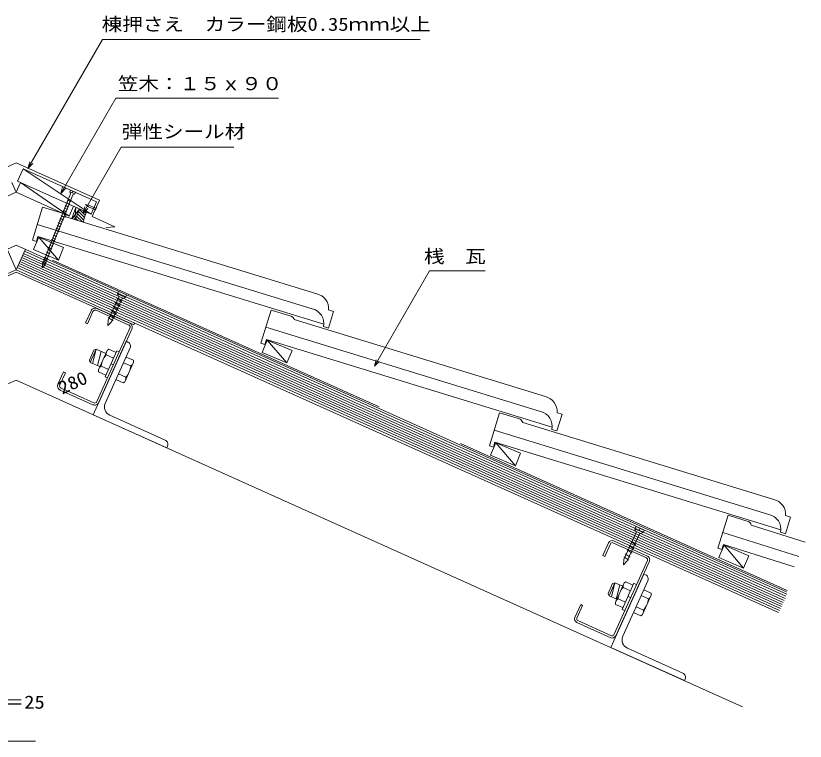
# Model space of a CAD drawing. Units: millimetres, scale not verified. Extents: x -913 to 913, y -401 to 410.
# Drawn here: x 31 to 913, y -401 to 410 of the extents above; entities that cross this region are included whole.
import ezdxf
from ezdxf.enums import TextEntityAlignment as Align

# ---------------------------------------------------------------- set-up
doc = ezdxf.new("R2010")
doc.units = ezdxf.units.MM
doc.header["$LTSCALE"] = 10
doc.linetypes.add('USER2', pattern=[50, 40, -10])
for name, color, linetype, lineweight in [('0-0_LAYER001', 7, 'Continuous', 18), ('0-1_LAYER002', 7, 'Continuous', 18), ('0-2_LAYER003', 7, 'Continuous', 18), ('0-3_LAYER009', 2, 'Continuous', 18)]:
    doc.layers.add(name, color=color, linetype=linetype, lineweight=lineweight)
doc.styles.add('ＭＳ ゴシック', font='')
doc.styles.get('ＭＳ ゴシック').set_extended_font_data('MS Gothic')

msp = doc.modelspace()

# ---------------------------------------------------------------- linework, layer by layer
at = {"layer": '0-0_LAYER001'}
for p, q in [((31.7, 245.57), (-61.08, 203.81)), ((31.7, 245.57), (124.64, 203.75)), ((115.28, 188.22), (39.36, 238.83)), ((31.7, 212.67), (36.63, 223.61)), ((90.76, 186.09), (31.7, 212.67)), ((92.14, 214.95), (91.45, 213.21)), ((91.45, 213.21), (97.25, 210.89)), ((91.45, 213.21), (92.49, 210.78)), ((92.14, 214.95), (97.95, 212.63)), ((95.04, 213.79), (94.35, 212.05)), ((97.95, 212.63), (97.25, 210.89)), ((92.49, 210.78), (60.95, 131.92)), ((94.81, 209.85), (63.27, 131)), ((92.49, 201.96), (88.88, 204.11)), ((97.25, 210.89), (94.81, 209.85)), ((124.64, 203.75), (116.43, 185.51)), ((89.01, 193.25), (85.39, 195.41)), ((90.17, 196.15), (86.55, 198.31)), ((91.33, 199.06), (87.72, 201.21)), ((98.46, 195.79), (93.65, 183.26)), ((112.48, 196.41), (109.02, 198.92)), ((109.02, 198.92), (113.68, 197.94)), ((119.56, 193.38), (112.48, 196.41)), ((120.3, 195.1), (113.68, 197.94)), ((119.73, 192.19), (121.27, 195.79)), ((120.3, 195.1), (121.27, 195.79)), ((85.52, 184.55), (81.91, 186.7)), ((86.69, 187.45), (83.07, 189.61)), ((87.85, 190.35), (84.23, 192.51)), ((116.43, 185.51), (141.72, 174.13)), ((119.56, 193.38), (119.73, 192.19)), ((82.33, 176.57), (78.72, 178.73)), ((83.5, 179.48), (79.88, 181.63)), ((84.36, 181.65), (80.75, 183.8)), ((77.98, 165.7), (74.37, 167.85)), ((79.14, 168.6), (75.53, 170.76)), ((80.01, 170.77), (76.4, 172.93)), ((81.17, 173.67), (77.56, 175.83)), ((141.72, 174.13), (132.01, 173.47)), ((56.9, 162.4), (78.77, 136.96)), ((74.79, 157.72), (71.18, 159.88)), ((75.66, 159.89), (72.05, 162.05)), ((76.82, 162.8), (73.21, 164.95)), ((31.7, 153.58), (-825.62, -232.22)), ((31.7, 153.58), (-343.17, -15.11)), ((31.7, 153.58), (892.53, -233.79)), ((31.7, 153.58), (406.58, -15.11)), ((71.31, 149.02), (67.7, 151.17)), ((72.47, 151.92), (68.86, 154.08)), ((73.63, 154.82), (70.02, 156.98)), ((21.45, 148.96), (31.7, 126.17)), ((41.96, 148.96), (31.7, 126.17)), ((68.12, 141.04), (64.51, 143.2)), ((69.28, 143.94), (65.67, 146.1)), ((70.44, 146.85), (66.83, 149)), ((64.35, 131.61), (60.74, 133.77)), ((65.22, 133.78), (61.61, 135.94)), ((66.09, 135.97), (62.48, 138.13)), ((66.96, 138.14), (63.35, 140.3)), ((60.81, 128.21), (60.95, 131.92)), ((60.81, 128.21), (63.27, 131)), ((145.95, 102.05), (144.72, 99.31)), ((144.72, 99.31), (153.84, 95.21)), ((144.72, 99.31), (146.18, 95.45)), ((145.95, 102.05), (155.07, 97.94)), ((155.07, 97.94), (153.84, 95.21)), ((146.18, 95.45), (134.54, 69.58)), ((149.76, 93.66), (138.19, 67.94)), ((147.65, 85.94), (142.02, 89.64)), ((149.7, 90.5), (144.07, 94.19)), ((153.84, 95.21), (149.76, 93.66)), ((143.54, 76.82), (137.92, 80.52)), ((143.57, 76.69), (137.94, 80.38)), ((145.6, 81.38), (139.97, 85.08)), ((145.62, 81.25), (140, 84.94)), ((139.96, 68.85), (134.33, 72.54)), ((141.49, 72.26), (135.86, 75.96)), ((134.07, 63.65), (134.54, 69.58)), ((134.07, 63.65), (138.19, 67.94)), ((117.77, -35.93), (154.7, 46.15)), ((156.52, 45.33), (154.7, 46.15)), ((312.22, 47.45), (334.09, 22.02)), ((118.41, 36.16), (113.48, 25.22)), ((121.05, 37.16), (114.48, 22.57)), ((121.05, 37.16), (117.06, 21.42)), ((121.05, 37.16), (118.41, 36.16)), ((131.72, 32.36), (121.05, 37.16)), ((123.51, 14.13), (133.36, 36.01)), ((130.99, 6.37), (144.12, 35.55)), ((159.03, 38.71), (131.13, -23.3)), ((133.36, 36.01), (135.1, 37.26)), ((135.1, 37.26), (143.24, 33.6)), ((146.86, 34.32), (144.12, 35.55)), ((126.61, 34.66), (122.61, 18.91)), ((132.26, 30.95), (140.4, 27.28)), ((162.6, 24.89), (154.46, 28.55)), ((113.48, 25.22), (114.48, 22.57)), ((125.15, 17.77), (114.48, 22.57)), ((126.57, 18.31), (134.71, 14.65)), ((140.29, 19.73), (137.56, 20.96)), ((159.76, 18.57), (151.62, 22.23)), ((162.82, 22.75), (152.97, 0.87)), ((162.82, 22.75), (162.6, 24.89)), ((123.51, 14.13), (123.73, 11.99)), ((123.73, 11.99), (131.87, 8.33)), ((154.07, 5.93), (145.93, 9.6)), ((133.73, 5.14), (130.99, 6.37)), ((151.23, -0.38), (143.09, 3.28)), ((152.97, 0.87), (151.23, -0.38)), ((198.15, -64.43), (136.14, -36.52)), ((567.54, -67.49), (589.41, -92.93)), ((724.45, -167.47), (710.81, -197.79)), ((724.17, -160.77), (722.94, -163.51)), ((722.94, -163.51), (732.06, -167.61)), ((722.94, -163.51), (724.45, -167.47)), ((724.17, -160.77), (733.29, -164.87)), ((728.73, -162.82), (727.5, -165.56)), ((733.29, -164.87), (732.06, -167.61)), ((728.09, -169.12), (714.45, -199.43)), ((732.06, -167.61), (728.09, -169.12)), ((687.12, -193.44), (693.57, -179.13)), ((689.22, -194.39), (695.66, -180.07)), ((736.06, -196.06), (698.31, -179.07)), ((737, -193.96), (699.25, -176.97)), ((721.86, -185.99), (716.23, -182.29)), ((723.91, -181.43), (718.28, -177.73)), ((822.76, -181.88), (844.42, -207.49)), ((689.22, -194.39), (687.12, -193.44)), ((717.75, -195.11), (712.13, -191.41)), ((719.81, -190.55), (714.18, -186.85)), ((699.56, -282.05), (737.06, -198.7)), ((739.16, -199.65), (701.65, -282.99)), ((710.33, -203.71), (710.81, -197.79)), ((710.33, -203.71), (714.45, -199.43)), ((716.22, -198.52), (710.59, -194.83)), ((696.19, -296.22), (733.12, -214.14)), ((734.95, -214.96), (733.12, -214.14)), ((698.04, -224.68), (693.12, -235.62)), ((700.69, -223.67), (694.12, -238.26)), ((700.69, -223.67), (696.69, -239.42)), ((700.69, -223.67), (698.04, -224.68)), ((709.35, -227.57), (700.69, -223.67)), ((701.14, -245.81), (710.99, -223.92)), ((706.24, -226.17), (702.25, -241.92)), ((708.62, -253.56), (721.75, -224.38)), ((737.46, -221.58), (709.55, -283.59)), ((709.89, -228.99), (718.03, -232.65)), ((710.99, -223.92), (712.73, -222.67)), ((712.73, -222.67), (720.87, -226.33)), ((724.49, -225.61), (721.75, -224.38)), ((693.12, -235.62), (694.12, -238.26)), ((738.18, -241.72), (730.04, -238.06)), ((741.24, -237.54), (731.39, -259.42)), ((741.02, -235.4), (732.88, -231.74)), ((741.24, -237.54), (741.02, -235.4)), ((702.78, -242.16), (694.12, -238.26)), ((701.14, -245.81), (701.36, -247.94)), ((704.2, -241.62), (712.34, -245.28)), ((717.92, -240.2), (715.18, -238.97)), ((656.06, -262.48), (662.5, -248.16)), ((658.16, -263.42), (664.6, -249.1)), ((664.6, -249.1), (662.5, -248.16)), ((701.36, -247.94), (709.5, -251.6)), ((711.36, -254.79), (708.62, -253.56)), ((732.5, -254.36), (724.35, -250.69)), ((729.65, -260.67), (721.51, -257.01)), ((731.39, -259.42), (729.65, -260.67)), ((695.97, -285.15), (658.21, -268.16)), ((696.91, -283.05), (659.16, -266.07)), ((776.58, -324.72), (714.57, -296.81))]:
    msp.add_line(p, q, dxfattribs=at)
at = {"layer": '0-0_LAYER001', "color": 4}
for p, q in [((61.16, 196.04), (49.79, 158.99)), ((61.16, 196.04), (84.6, 188.84)), ((367.61, 99.21), (87.04, 185.29)), ((362.2, 82.56), (55.24, 176.74)), ((54.24, 157.62), (49.79, 158.99)), ((54.24, 157.62), (55.95, 163.21)), ((375.28, 65.24), (55.95, 163.21)), ((316.47, 81.09), (305.11, 44.04)), ((316.47, 81.09), (339.92, 73.9)), ((386.27, 79.5), (380.54, 60.82)), ((386.26, 79.47), (380.64, 81.19)), ((617.52, -32.38), (310.55, 61.8)), ((622.93, -15.73), (342.36, 70.35)), ((374.93, 62.55), (380.54, 60.82)), ((309.56, 42.68), (311.27, 48.27)), ((630.6, -49.7), (311.27, 48.27)), ((309.56, 42.68), (305.11, 44.04)), ((571.79, -33.85), (560.43, -70.9)), ((571.79, -33.85), (595.24, -41.05)), ((641.58, -35.48), (635.96, -33.76)), ((641.59, -35.45), (635.86, -54.12)), ((878.25, -130.68), (597.68, -44.6)), ((630.25, -52.4), (635.86, -54.12)), ((872.84, -147.32), (565.87, -53.15)), ((564.88, -72.27), (566.59, -66.67)), ((885.92, -164.65), (566.59, -66.67)), ((564.88, -72.27), (560.43, -70.9)), ((827.29, -148.27), (815.62, -185.22)), ((827.29, -148.27), (850.68, -155.66)), ((896.9, -150.42), (891.28, -148.7)), ((896.91, -150.39), (891.18, -169.07)), ((906.08, -194.33), (821.21, -167.52)), ((913.31, -178.26), (853.08, -159.23)), ((885.57, -167.34), (891.18, -169.07)), ((820.06, -186.63), (815.62, -185.22)), ((820.06, -186.63), (821.82, -181.05)), ((900.83, -206.01), (821.82, -181.05))]:
    msp.add_line(p, q, dxfattribs=at)
at = {"layer": '0-0_LAYER001', "color": 1}
for p, q in [((98.46, 195.79), (97.01, 182.23)), ((94.29, 183.07), (102.31, 194.06)), ((102.31, 194.06), (97.69, 182.02)), ((105.61, 179.59), (99.21, 185.99)), ((107.12, 181.62), (100.19, 188.55)), ((107.82, 184.46), (101.17, 191.1)), ((108.77, 187.04), (102.16, 193.66)), ((109.88, 189.46), (107.73, 191.62)), ((100.51, 181.16), (98.23, 183.44)), ((38.89, 142.13), (890.74, -241.21)), ((39.91, 144.4), (891.76, -238.93)), ((40.94, 146.68), (892.79, -236.65)), ((34.78, 133.01), (886.63, -250.33)), ((35.81, 135.29), (887.66, -248.05)), ((36.83, 137.57), (888.68, -245.77)), ((37.86, 139.85), (889.71, -243.49)), ((32.73, 128.45), (884.58, -254.89)), ((33.76, 130.73), (885.61, -252.61))]:
    msp.add_line(p, q, dxfattribs=at)
at = {"layer": '0-0_LAYER001', "linetype": 'USER2'}
for p in [(-826.24, -230.85), (893.06, -232.39)]:
    msp.add_line(p, (31.7, 155.23), dxfattribs=at)
at = {"layer": '0-0_LAYER001'}
for points in [[(44.8, 239.43), (127.9, 383.37), (361.9, 383.37)], [(81.38, 211.46), (142.81, 317.86), (289.81, 317.86)], [(106.36, 189.21), (148.94, 262.96), (246.44, 262.96)], [(50.1, 244.73), (44.8, 239.43), (46.74, 246.67)], [(-27.35, 186.09), (31.7, 212.67), (26.78, 223.61)], [(36.63, 223.61), (90.76, 186.09), (95.68, 197.04)], [(86.69, 216.77), (81.38, 211.46), (83.32, 218.71)], [(111.66, 194.51), (106.36, 189.21), (108.3, 196.45)], [(431.97, 18.17), (493.54, 124.82), (534.04, 124.82)], [(437.27, 23.48), (431.97, 18.17), (433.91, 25.42)], [(200.66, -71.04), (199.84, -72.86), (117.77, -35.93)], [(-516.16, -80.54), (-331.23, -400.87), (53.22, -400.87)], [(779.08, -331.33), (778.26, -333.15), (696.19, -296.22)]]:
    msp.add_lwpolyline(points, dxfattribs=at)
for points in [[(115.28, 188.22), (33.21, 225.15), (39.36, 238.83), (121.43, 201.9)], [(78.77, 136.96), (51.1, 148.56), (56.9, 162.4), (84.57, 150.8)], [(334.09, 22.02), (306.42, 33.62), (312.22, 47.45), (339.89, 35.85)], [(589.41, -92.93), (561.74, -81.33), (567.54, -67.49), (595.21, -79.09)], [(844.42, -207.49), (816.84, -195.66), (822.76, -181.88), (850.33, -193.7)]]:
    msp.add_lwpolyline(points, close=True, dxfattribs=at)
at = {"layer": '0-0_LAYER001', "color": 4}
for centre, radius, start, end in [((81.42, 183.76), 5.82, 15.20102, 66.77276), ((363.85, 82.76), 16.87, 354.64567, 77.11755), ((358.44, 66.12), 16.87, 347.78015, 77.11755), ((336.74, 68.82), 5.82, 15.20102, 66.77276), ((619.16, -32.18), 16.87, 354.64567, 77.11755), ((613.76, -48.83), 16.87, 347.78015, 77.11755), ((592.06, -46.12), 5.82, 15.20102, 66.77276), ((874.48, -147.13), 16.87, 354.64567, 77.11755), ((869.08, -163.77), 16.87, 347.78015, 77.11755), ((847.45, -160.71), 5.82, 14.72632, 66.29806)]:
    msp.add_arc(centre, radius, start, end, dxfattribs=at)
at = {"layer": '0-0_LAYER001'}
for centre, radius, start, end in [((131.9, 177.31), 25.19, 148.64254, 175.62739), ((154.47, 40.77), 5, 335.76926, 65.77991), ((149.32, 15.67), 22.9, 138.168, 173.38351), ((138.31, 32.03), 6.15, 156.13026, 190.13754), ((129.78, 13.06), 6.16, 121.44442, 155.39908), ((136.97, 21.22), 22.94, 318.19591, 353.35268), ((156.55, 23.82), 6.15, 301.44398, 335.44624), ((148.02, 4.85), 6.15, 336.10725, 10.12199), ((140.25, -27.4), 10, 155.7761, 245.76334), ((196.1, -68.98), 5, 335.76926, 65.77991), ((697.49, -180.89), 4.3, 65.77237, 155.77236), ((697.49, -180.89), 2, 65.77237, 155.77236), ((735.24, -197.88), 4.3, 335.77236, 65.77237), ((735.24, -197.88), 2, 335.77236, 65.77237), ((732.9, -219.52), 5, 335.76955, 65.78019), ((726.95, -244.26), 22.9, 138.16815, 173.38367), ((715.94, -227.9), 6.15, 156.13071, 190.13798), ((707.41, -246.88), 6.16, 121.44464, 155.39929), ((715.4, -239.07), 22.94, 318.19624, 353.35301), ((734.97, -236.47), 6.15, 301.44426, 335.44652), ((726.44, -255.44), 6.15, 336.10753, 10.12227), ((659.98, -264.24), 4.3, 155.77236, 245.77236), ((659.98, -264.24), 2, 155.77236, 245.77236), ((697.73, -281.23), 2, 245.77236, 335.77236), ((697.73, -281.23), 4.3, 245.77236, 335.77236), ((718.67, -287.69), 10, 155.7765, 245.76373), ((774.53, -329.27), 5, 335.76955, 65.78019)]:
    msp.add_arc(centre, radius, start, end, dxfattribs=at)
at = {"layer": '0-1_LAYER002'}
for p, q in [((115.26, 80.34), (109.1, 66.66)), ((117.36, 79.4), (111.2, 65.72)), ((157.4, 64.34), (120.93, 80.75)), ((121.87, 82.85), (158.35, 66.43)), ((111.2, 65.72), (109.1, 66.66)), ((121.82, -21.31), (158.76, 60.77)), ((123.92, -22.25), (160.86, 59.82)), ((78.33, -1.73), (84.48, 11.95)), ((80.42, -2.67), (86.58, 11)), ((86.58, 11), (84.48, 11.95)), ((80.83, -8.34), (117.31, -24.76)), ((118.25, -22.66), (81.78, -6.25))]:
    msp.add_line(p, q, dxfattribs=at)
for centre, radius, start, end in [((119.82, 78.29), 5, 65.75864, 155.77565), ((119.82, 78.29), 2.7, 65.76752, 155.75962), ((156.3, 61.88), 2.7, 335.7872, 65.76752), ((156.3, 61.88), 5, 335.76926, 65.77991), ((82.88, -3.78), 5, 155.75436, 245.78629), ((82.88, -3.78), 2.7, 155.75962, 245.77933), ((119.36, -20.2), 5, 245.765, 335.79054), ((119.36, -20.2), 2.7, 245.77933, 335.7872)]:
    msp.add_arc(centre, radius, start, end, dxfattribs=at)
at = {"layer": '0-2_LAYER003'}
for p, q in [((361.9, 383.37), (482.97, 383.37)), ((289.81, 317.86), (324.85, 317.86)), ((246.44, 262.96), (274.91, 262.96)), ((534.04, 124.82), (555.8, 124.82))]:
    msp.add_line(p, q, dxfattribs=at)
at = {"layer": '0-2_LAYER003', "color": 2}
for q in [(-769.2, -357.61), (843.18, -362.36)]:
    msp.add_line((31.7, 2.8), q, dxfattribs=at)
for points in [[(31.7, 123.42), (-99.5, 64.38), (-100.52, 66.66)], [(31.7, 123.42), (162.91, 64.38), (163.93, 66.66)]]:
    msp.add_lwpolyline(points, dxfattribs=at)
at = {"layer": '0-3_LAYER009'}
for q in [(-815.36, -255.01), (883.55, -257.17)]:
    msp.add_line((31.7, 126.17), q, dxfattribs=at)

# ---------------------------------------------------------------- texts
at = {"layer": '0-2_LAYER003', "style": 'ＭＳ ゴシック', "width": 1.15}
for s, p in [('棟押さえ\u3000カラー鋼板0.35ｍｍ以上', (127.18, 388.76)), ('笠木：１５ｘ９０', (145.17, 322.41)), ('弾性シール材', (149.64, 268.8)), ('桟\u3000瓦', (487.4, 129.4)), ('野地板：硬質木片セメントパネルｔ＝25', (-350.31, -368.92))]:
    msp.add_text(s, height=14.66, dxfattribs=at).set_placement(p, align=Align.BOTTOM_LEFT)
at = {"layer": '0-2_LAYER003', "style": 'ＭＳ ゴシック', "width": 1.1}
msp.add_text('280', height=14.66, rotation=24.228, dxfattribs=at).set_placement((84.72, -17.57), align=Align.BOTTOM_LEFT)

doc.saveas('drawing.dxf')
